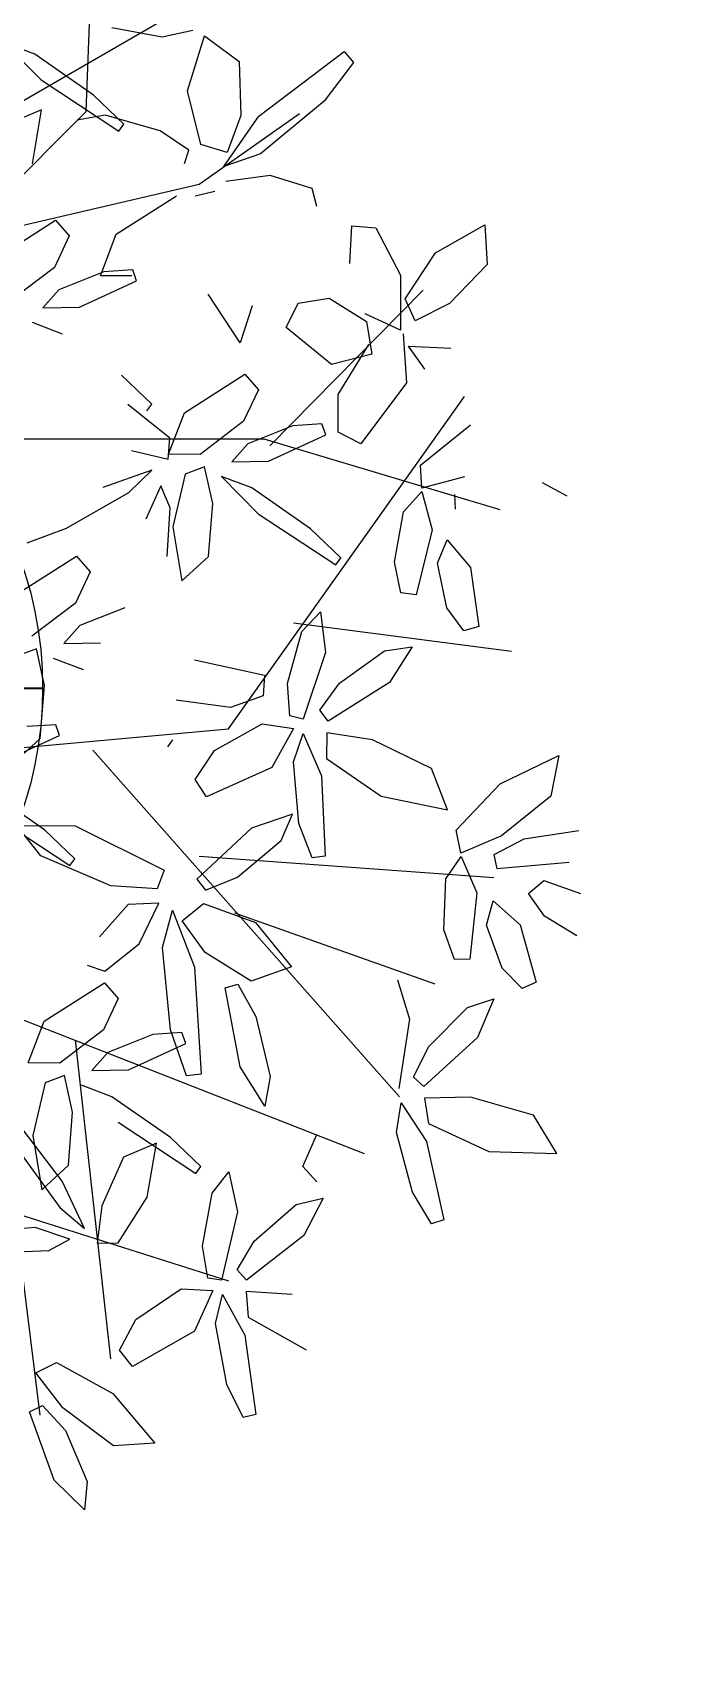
# Model space of a CAD drawing. Extents: x 8365 to 8547, y -347 to -272.
# Drawn here: x 8496.843 to 8497.351, y -302.728 to -301.44 of the extents above; entities that cross this region are included whole.
import ezdxf

# ---------------------------------------------------------------- set-up
doc = ezdxf.new("R2010")
doc.units = 0
doc.layers.get('0').update_dxf_attribs({"linetype": 'CONTINUOUS'})
doc.layers.add('1', color=7, linetype='CONTINUOUS')

msp = doc.modelspace()

# ---------------------------------------------------------------- linework, layer by layer
at = {"color": 44}
for p, q in [((8496.8858, -301.5027), (8496.891, -301.3643)), ((8496.7749, -301.6136), (8496.8858, -301.5027)), ((8496.8071, -301.5992), (8496.9749, -301.5601)), ((8497.0309, -301.767), (8497.152, -301.644)), ((8496.9982, -301.9907), (8497.1847, -301.7279)), ((8496.7419, -301.7614), (8497.0262, -301.7614)), ((8497.0262, -301.7614), (8497.2126, -301.8174)), ((8497.0495, -301.9068), (8497.2219, -301.9292)), ((8496.8118, -302.0075), (8496.9982, -301.9907)), ((8496.891, -302.0075), (8497.1334, -302.2816)), ((8496.9749, -302.0914), (8497.208, -302.1082)), ((8497.0029, -302.1361), (8497.1614, -302.1921)), ((8496.6766, -302.1585), (8497.1054, -302.3263)), ((8496.877, -302.2368), (8496.905, -302.4885)), ((8496.6813, -302.3263), (8496.9982, -302.427)), ((8496.8304, -302.3822), (8496.8491, -302.5332))]:
    msp.add_line(p, q, dxfattribs=at)
at = {"color": 64}
for p, q in [((8496.9458, -301.4439), (8496.9061, -301.4366)), ((8496.845, -301.4575), (8496.8211, -301.4485)), ((8496.8211, -301.4485), (8496.8501, -301.4778)), ((8496.9701, -301.4388), (8496.9458, -301.4439)), ((8496.9659, -301.4863), (8496.9791, -301.443)), ((8496.9791, -301.443), (8497.0065, -301.4633)), ((8496.8915, -301.4899), (8496.845, -301.4575)), ((8497.0065, -301.4633), (8497.008, -301.506)), ((8497.0221, -301.5065), (8497.0895, -301.4552)), ((8497.0895, -301.4552), (8497.0971, -301.4639)), ((8497.0971, -301.4639), (8497.0738, -301.4946)), ((8496.8501, -301.4778), (8496.9115, -301.5182)), ((8496.9764, -301.5287), (8496.9659, -301.4863)), ((8496.8505, -301.5013), (8496.8244, -301.5125)), ((8496.8432, -301.5441), (8496.8505, -301.5013)), ((8496.9154, -301.5128), (8496.8915, -301.4899)), ((8497.0738, -301.4946), (8497.0235, -301.5361)), ((8496.9008, -301.5055), (8496.8786, -301.5097)), ((8496.9443, -301.5181), (8496.9008, -301.5055)), ((8496.9115, -301.5182), (8496.9154, -301.5128)), ((8496.9749, -301.5601), (8497.0542, -301.5042)), ((8496.9946, -301.5461), (8497.0221, -301.5065)), ((8497.008, -301.506), (8496.9971, -301.5351)), ((8496.9669, -301.5334), (8496.9443, -301.5181)), ((8496.9634, -301.5438), (8496.9669, -301.5334)), ((8496.9971, -301.5351), (8496.9764, -301.5287)), ((8497.0235, -301.5361), (8496.9946, -301.5461)), ((8497.0312, -301.5532), (8496.996, -301.5581)), ((8497.0643, -301.5636), (8497.0312, -301.5532)), ((8496.9719, -301.5693), (8496.9874, -301.5657)), ((8497.0681, -301.5777), (8497.0643, -301.5636)), ((8496.9095, -301.5998), (8496.9572, -301.5693)), ((8496.8138, -301.6192), (8496.8615, -301.5887)), ((8496.8615, -301.5887), (8496.8723, -301.6011)), ((8497.1619, -301.6145), (8497.2007, -301.5924)), ((8497.2007, -301.5924), (8497.2026, -301.6236)), ((8496.8723, -301.6011), (8496.8606, -301.6259)), ((8496.8969, -301.6326), (8496.9095, -301.5998)), ((8497.0941, -301.6228), (8497.0958, -301.5931)), ((8497.0958, -301.5931), (8497.1147, -301.5947)), ((8497.1147, -301.5947), (8497.1342, -301.6321)), ((8497.1379, -301.6507), (8497.1619, -301.6145)), ((8496.8606, -301.6259), (8496.8262, -301.6521)), ((8496.8996, -301.6295), (8496.864, -301.6437)), ((8496.9225, -301.628), (8496.8996, -301.6295)), ((8496.9256, -301.6366), (8496.9225, -301.628)), ((8497.2026, -301.6236), (8497.173, -301.6544)), ((8496.864, -301.6437), (8496.8514, -301.6579)), ((8496.8803, -301.6574), (8496.9256, -301.6366)), ((8496.9219, -301.6327), (8496.8969, -301.6326)), ((8497.0533, -301.6542), (8497.0777, -301.6502)), ((8496.8671, -301.6787), (8496.8432, -301.6696)), ((8496.8514, -301.6579), (8496.8803, -301.6574)), ((8496.8701, -301.832), (8496.9193, -301.8039)), ((8496.8391, -301.8437), (8496.8701, -301.832)), ((8496.8304, -301.8846), (8496.8781, -301.8541)), ((8496.8781, -301.8541), (8496.8889, -301.8665)), ((8496.8889, -301.8665), (8496.8772, -301.8913)), ((8496.8772, -301.8913), (8496.8428, -301.9175)), ((8496.9162, -301.8949), (8496.8806, -301.9091)), ((8496.8806, -301.9091), (8496.868, -301.9233)), ((8496.868, -301.9233), (8496.8969, -301.9228)), ((8496.8464, -301.9274), (8496.831, -301.9333)), ((8496.8528, -301.9563), (8496.8464, -301.9274)), ((8496.8837, -301.9441), (8496.8598, -301.9351)), ((8496.8494, -301.9983), (8496.8528, -301.9563)), ((8496.8616, -301.9874), (8496.8387, -301.9889)), ((8496.8647, -301.996), (8496.8616, -301.9874)), ((8496.8194, -302.0168), (8496.8647, -301.996)), ((8496.8285, -302.0176), (8496.8494, -301.9983))]:
    msp.add_line(p, q, dxfattribs=at)
at = {"color": 66}
for p, q in [((8497.1342, -301.6321), (8497.1341, -301.6756)), ((8497.0075, -301.6855), (8496.9821, -301.6471)), ((8497.0169, -301.6564), (8497.0075, -301.6855)), ((8497.0439, -301.6735), (8497.0533, -301.6542)), ((8497.0777, -301.6502), (8497.1073, -301.6686)), ((8497.1457, -301.6681), (8497.1379, -301.6507)), ((8497.173, -301.6544), (8497.1457, -301.6681)), ((8497.1341, -301.6756), (8497.1061, -301.6626)), ((8497.1073, -301.6686), (8497.1115, -301.6945)), ((8497.0797, -301.7028), (8497.0439, -301.6735)), ((8497.1362, -301.6785), (8497.139, -301.7171)), ((8497.1115, -301.6945), (8497.0797, -301.7028)), ((8497.085, -301.7264), (8497.1091, -301.687)), ((8497.1534, -301.7064), (8497.1404, -301.6883)), ((8497.1404, -301.6883), (8497.1739, -301.6899)), ((8496.9376, -301.734), (8496.9136, -301.711)), ((8496.9633, -301.7408), (8497.011, -301.7103)), ((8497.011, -301.7103), (8497.0218, -301.7228)), ((8497.139, -301.7171), (8497.1028, -301.7655)), ((8496.9336, -301.7394), (8496.9376, -301.734)), ((8497.0218, -301.7228), (8497.0101, -301.7476)), ((8497.0848, -301.7563), (8497.085, -301.7264)), ((8496.9517, -301.761), (8496.9185, -301.7343)), ((8496.9507, -301.7736), (8496.9633, -301.7408)), ((8497.0101, -301.7476), (8496.9757, -301.7737)), ((8497.0491, -301.7512), (8497.0135, -301.7654)), ((8497.0298, -301.7791), (8497.0751, -301.7583)), ((8497.072, -301.7496), (8497.0491, -301.7512)), ((8497.0751, -301.7583), (8497.072, -301.7496)), ((8497.1028, -301.7655), (8497.0848, -301.7563)), ((8497.1499, -301.7822), (8497.1894, -301.7505)), ((8496.9216, -301.7707), (8496.9504, -301.7774)), ((8496.9504, -301.7774), (8496.9517, -301.761)), ((8497.0135, -301.7654), (8497.0009, -301.7795)), ((8496.9757, -301.7737), (8496.9507, -301.7736)), ((8496.9793, -301.7836), (8496.9639, -301.7895)), ((8496.9857, -301.8125), (8496.9793, -301.7836)), ((8497.0009, -301.7795), (8497.0298, -301.7791)), ((8497.151, -301.8004), (8497.1499, -301.7822)), ((8496.9377, -301.7862), (8496.8988, -301.7998)), ((8496.9193, -301.8039), (8496.9377, -301.7862)), ((8496.9639, -301.7895), (8496.9541, -301.831)), ((8497.0166, -301.8003), (8496.9927, -301.7913)), ((8496.9927, -301.7913), (8497.0217, -301.8206)), ((8497.1848, -301.7914), (8497.151, -301.8004)), ((8497.246, -301.7959), (8497.2657, -301.8064)), ((8496.9448, -301.7986), (8496.9328, -301.825)), ((8496.9522, -301.8161), (8496.9448, -301.7986)), ((8497.0631, -301.8327), (8497.0166, -301.8003)), ((8497.1366, -301.8191), (8497.151, -301.8032)), ((8497.151, -301.8032), (8497.1593, -301.8335)), ((8497.1777, -301.817), (8497.1771, -301.8054)), ((8496.9497, -301.8544), (8496.9522, -301.8161)), ((8496.9823, -301.8545), (8496.9857, -301.8125)), ((8497.0217, -301.8206), (8497.0831, -301.861)), ((8497.1293, -301.8588), (8497.1366, -301.8191)), ((8496.9541, -301.831), (8496.9614, -301.8738)), ((8497.0871, -301.8556), (8497.0631, -301.8327)), ((8497.1593, -301.8335), (8497.1465, -301.8847)), ((8497.1634, -301.8597), (8497.171, -301.8414)), ((8497.171, -301.8414), (8497.1896, -301.8632)), ((8496.9614, -301.8738), (8496.9823, -301.8545)), ((8497.0831, -301.861), (8497.0871, -301.8556)), ((8497.1344, -301.8831), (8497.1293, -301.8588)), ((8497.1708, -301.8951), (8497.1634, -301.8597)), ((8497.1465, -301.8847), (8497.1344, -301.8831)), ((8496.9502, -302.0048), (8496.9542, -301.9994)), ((8496.8527, -302.0704), (8496.8062, -302.0381)), ((8496.8113, -302.0583), (8496.8727, -302.0988)), ((8496.8499, -302.0911), (8496.831, -302.067)), ((8496.831, -302.067), (8496.877, -302.0674)), ((8496.877, -302.0674), (8496.9473, -302.1023)), ((8496.8767, -302.0934), (8496.8527, -302.0704)), ((8496.9052, -302.1148), (8496.8499, -302.0911)), ((8496.8727, -302.0988), (8496.8767, -302.0934)), ((8496.9473, -302.1023), (8496.9417, -302.1172)), ((8496.9417, -302.1172), (8496.9052, -302.1148)), ((8496.9188, -302.1296), (8496.8961, -302.1551)), ((8496.9431, -302.1285), (8496.9188, -302.1296)), ((8496.9276, -302.1605), (8496.9431, -302.1285)), ((8496.946, -302.1636), (8496.954, -302.134)), ((8496.9005, -302.1821), (8496.9276, -302.1605)), ((8496.9524, -302.2285), (8496.946, -302.1636)), ((8496.8866, -302.1775), (8496.9005, -302.1821)), ((8496.8525, -302.2218), (8496.9003, -302.1914)), ((8496.9003, -302.1914), (8496.9111, -302.2038)), ((8496.9111, -302.2038), (8496.8994, -302.2286)), ((8496.8399, -302.2546), (8496.8525, -302.2218)), ((8496.8994, -302.2286), (8496.8649, -302.2548)), ((8496.9383, -302.2322), (8496.9028, -302.2464)), ((8496.9613, -302.2307), (8496.9383, -302.2322)), ((8496.9644, -302.2393), (8496.9613, -302.2307)), ((8496.9028, -302.2464), (8496.8901, -302.2606)), ((8496.8649, -302.2548), (8496.8399, -302.2546)), ((8496.8532, -302.2705), (8496.8434, -302.312)), ((8496.8686, -302.2647), (8496.8532, -302.2705)), ((8496.8749, -302.2936), (8496.8686, -302.2647)), ((8496.8667, -302.3483), (8496.8223, -302.2897)), ((8496.8716, -302.3356), (8496.8749, -302.2936)), ((8496.8434, -302.312), (8496.8507, -302.3549)), ((8496.8317, -302.3231), (8496.8648, -302.3691)), ((8496.8507, -302.3549), (8496.8716, -302.3356)), ((8496.8843, -302.3855), (8496.8667, -302.3483)), ((8496.8648, -302.3691), (8496.8843, -302.3855)), ((8496.898, -302.3678), (8496.8944, -302.3972)), ((8496.8453, -302.3847), (8496.7957, -302.3893)), ((8496.8727, -302.3939), (8496.8453, -302.3847)), ((8496.8178, -302.4046), (8496.8561, -302.4031)), ((8496.8561, -302.4031), (8496.8727, -302.3939)), ((8496.8459, -302.4997), (8496.8623, -302.4916))]:
    msp.add_line(p, q, dxfattribs=at)
at = {"color": 68}
for p, q in [((8497.1896, -301.8632), (8497.196, -301.9099)), ((8497.0562, -301.9138), (8497.071, -301.8982)), ((8497.071, -301.8982), (8497.0749, -301.9304)), ((8497.1842, -301.9131), (8497.1708, -301.8951)), ((8497.0449, -301.9548), (8497.0562, -301.9138)), ((8497.196, -301.9099), (8497.1842, -301.9131)), ((8497.1216, -301.929), (8497.1434, -301.9259)), ((8497.1434, -301.9259), (8497.1254, -301.954)), ((8496.9714, -301.9361), (8497.0267, -301.9482)), ((8497.0749, -301.9304), (8497.0573, -301.9829)), ((8497.0859, -301.9546), (8497.1216, -301.929)), ((8497.0267, -301.9482), (8497.0255, -301.9647)), ((8497.0255, -301.9647), (8496.9997, -301.9739)), ((8497.0466, -301.9804), (8497.0449, -301.9548)), ((8497.0704, -301.976), (8497.0859, -301.9546)), ((8497.1254, -301.954), (8497.0771, -301.9847)), ((8496.9997, -301.9739), (8496.9568, -301.9681)), ((8497.0771, -301.9847), (8497.0704, -301.976)), ((8496.987, -302.0077), (8497.0249, -301.9868)), ((8497.0249, -301.9868), (8497.0496, -301.9905)), ((8497.0496, -301.9905), (8497.0324, -302.0212)), ((8497.0573, -301.9829), (8497.0466, -301.9804)), ((8497.0495, -302.0168), (8497.0571, -301.9944)), ((8497.0571, -301.9944), (8497.0718, -302.0279)), ((8497.0758, -301.9938), (8497.0757, -302.0142)), ((8497.1119, -301.9994), (8497.0758, -301.9938)), ((8497.1587, -302.022), (8497.1119, -301.9994)), ((8496.9719, -302.0306), (8496.987, -302.0077)), ((8497.0539, -302.0654), (8497.0495, -302.0168)), ((8497.0757, -302.0142), (8497.1189, -302.044)), ((8497.2128, -302.034), (8497.2592, -302.0118)), ((8497.2592, -302.0118), (8497.253, -302.0438)), ((8497.0324, -302.0212), (8496.9808, -302.0445)), ((8497.0718, -302.0279), (8497.0746, -302.0914)), ((8497.1714, -302.0548), (8497.1587, -302.022)), ((8496.9808, -302.0445), (8496.9719, -302.0306)), ((8497.1782, -302.0708), (8497.2128, -302.034)), ((8497.1189, -302.044), (8497.1714, -302.0548)), ((8497.253, -302.0438), (8497.2139, -302.0751)), ((8497.0488, -302.0581), (8497.0163, -302.0692)), ((8497.0399, -302.0788), (8497.0488, -302.0581)), ((8497.0643, -302.0927), (8497.0539, -302.0654)), ((8497.0163, -302.0692), (8496.9732, -302.1094)), ((8497.0052, -302.1079), (8497.0399, -302.0788)), ((8497.1818, -302.0888), (8497.1782, -302.0708)), ((8497.2139, -302.0751), (8497.1818, -302.0888)), ((8497.2083, -302.0901), (8497.2318, -302.0775)), ((8497.2318, -302.0775), (8497.2752, -302.0711)), ((8497.0746, -302.0914), (8497.0643, -302.0927)), ((8497.1701, -302.1092), (8497.1821, -302.0916)), ((8497.1821, -302.0916), (8497.1946, -302.1204)), ((8497.2105, -302.1014), (8497.2083, -302.0901)), ((8497.2675, -302.0962), (8497.2105, -302.1014)), ((8496.9732, -302.1094), (8496.9799, -302.1181)), ((8496.9799, -302.1181), (8497.0052, -302.1079)), ((8497.1684, -302.1496), (8497.1701, -302.1092)), ((8497.1946, -302.1204), (8497.189, -302.1728)), ((8497.2354, -302.1207), (8497.2474, -302.1106)), ((8497.2474, -302.1106), (8497.2763, -302.1207)), ((8496.9616, -302.1423), (8496.9785, -302.1286)), ((8496.9785, -302.1286), (8497.0195, -302.1436)), ((8497.2022, -302.1458), (8497.2073, -302.1265)), ((8497.2073, -302.1265), (8497.2287, -302.1455)), ((8497.248, -302.1386), (8497.2354, -302.1207)), ((8496.954, -302.134), (8496.9714, -302.179)), ((8496.9797, -302.1675), (8496.9616, -302.1423)), ((8497.0195, -302.1436), (8497.0481, -302.1787)), ((8497.2145, -302.1798), (8497.2022, -302.1458)), ((8497.2287, -302.1455), (8497.2415, -302.191)), ((8497.2735, -302.1542), (8497.248, -302.1386)), ((8497.1768, -302.1729), (8497.1684, -302.1496)), ((8497.016, -302.1901), (8496.9797, -302.1675)), ((8496.9714, -302.179), (8496.9765, -302.2635)), ((8497.0481, -302.1787), (8497.016, -302.1901)), ((8497.189, -302.1728), (8497.1768, -302.1729)), ((8497.2303, -302.1958), (8497.2145, -302.1798)), ((8496.9956, -302.1953), (8497.0056, -302.1926)), ((8497.0075, -302.2578), (8496.9956, -302.1953)), ((8497.0056, -302.1926), (8497.0199, -302.218)), ((8497.1319, -302.1891), (8497.1413, -302.2201)), ((8497.2415, -302.191), (8497.2303, -302.1958)), ((8497.187, -302.2108), (8497.208, -302.204)), ((8497.208, -302.204), (8497.195, -302.2347)), ((8497.0199, -302.218), (8497.0312, -302.2655)), ((8497.1413, -302.2201), (8497.1329, -302.2749)), ((8497.1562, -302.2421), (8497.187, -302.2108)), ((8496.9649, -302.265), (8496.9524, -302.2285)), ((8497.195, -302.2347), (8497.1527, -302.2733)), ((8496.9191, -302.2601), (8496.9644, -302.2393)), ((8497.1445, -302.2659), (8497.1562, -302.2421)), ((8496.8901, -302.2606), (8496.9191, -302.2601)), ((8497.0268, -302.2888), (8497.0075, -302.2578)), ((8496.9059, -302.2814), (8496.882, -302.2723)), ((8496.9765, -302.2635), (8496.9649, -302.265)), ((8497.0312, -302.2655), (8497.0268, -302.2888)), ((8497.1527, -302.2733), (8497.1445, -302.2659)), ((8496.9524, -302.3137), (8496.9059, -302.2814)), ((8497.131, -302.3096), (8497.1347, -302.2863)), ((8497.1347, -302.2863), (8497.1548, -302.3167)), ((8497.1895, -302.2818), (8497.153, -302.2825)), ((8497.153, -302.2825), (8497.1563, -302.3026)), ((8497.2394, -302.2961), (8497.1895, -302.2818)), ((8497.2576, -302.3262), (8497.2394, -302.2961)), ((8496.911, -302.3016), (8496.9724, -302.3421)), ((8497.0569, -302.3365), (8497.0679, -302.3114)), ((8497.1436, -302.3568), (8497.131, -302.3096)), ((8497.1563, -302.3026), (8497.204, -302.3246)), ((8496.9413, -302.3181), (8496.9152, -302.3293)), ((8496.9339, -302.3609), (8496.9413, -302.3181)), ((8496.9763, -302.3367), (8496.9524, -302.3137)), ((8497.1548, -302.3167), (8497.1685, -302.3788)), ((8497.204, -302.3246), (8497.2576, -302.3262)), ((8496.9152, -302.3293), (8496.898, -302.3678)), ((8496.9724, -302.3421), (8496.9763, -302.3367)), ((8497.0681, -302.3487), (8497.0569, -302.3365)), ((8496.9852, -302.3576), (8496.9985, -302.3407)), ((8496.9985, -302.3407), (8497.0054, -302.3724)), ((8496.9109, -302.3968), (8496.9339, -302.3609)), ((8496.9777, -302.3995), (8496.9852, -302.3576)), ((8497.0517, -302.3667), (8497.0731, -302.3616)), ((8497.0731, -302.3616), (8497.0577, -302.3912)), ((8497.1586, -302.3818), (8497.1436, -302.3568)), ((8497.0054, -302.3724), (8496.9927, -302.4263)), ((8497.0185, -302.3955), (8497.0517, -302.3667)), ((8497.1685, -302.3788), (8497.1586, -302.3818)), ((8496.8944, -302.3972), (8496.9109, -302.3968)), ((8496.9818, -302.4249), (8496.9777, -302.3995)), ((8497.005, -302.4183), (8497.0185, -302.3955)), ((8497.0577, -302.3912), (8497.0125, -302.4263)), ((8496.9927, -302.4263), (8496.9818, -302.4249)), ((8497.0125, -302.4263), (8497.005, -302.4183)), ((8496.925, -302.4576), (8496.9607, -302.4332)), ((8496.9607, -302.4332), (8496.9857, -302.4347)), ((8496.9857, -302.4347), (8496.9714, -302.4667)), ((8496.988, -302.4608), (8496.9935, -302.4378)), ((8496.9935, -302.4378), (8497.0112, -302.4698)), ((8497.0486, -302.4377), (8497.0121, -302.4355)), ((8497.0121, -302.4355), (8497.0138, -302.4558)), ((8496.912, -302.4817), (8496.925, -302.4576)), ((8496.9714, -302.4667), (8496.9222, -302.4947)), ((8496.9969, -302.5088), (8496.988, -302.4608)), ((8497.0138, -302.4558), (8497.0597, -302.4815)), ((8497.0112, -302.4698), (8497.0199, -302.5327)), ((8496.8623, -302.4916), (8496.9067, -302.5159)), ((8496.9222, -302.4947), (8496.912, -302.4817)), ((8496.8672, -302.5273), (8496.8459, -302.4997)), ((8496.9067, -302.5159), (8496.9399, -302.5552)), ((8497.0098, -302.535), (8496.9969, -302.5088)), ((8496.8409, -302.5306), (8496.8513, -302.5256)), ((8496.8603, -302.5845), (8496.8409, -302.5306)), ((8496.8513, -302.5256), (8496.8694, -302.5452)), ((8496.9074, -302.5573), (8496.8672, -302.5273)), ((8496.8694, -302.5452), (8496.8866, -302.5856)), ((8497.0199, -302.5327), (8497.0098, -302.535)), ((8496.9399, -302.5552), (8496.9074, -302.5573)), ((8496.8844, -302.6079), (8496.8603, -302.5845)), ((8496.8866, -302.5856), (8496.8844, -302.6079))]:
    msp.add_line(p, q, dxfattribs=at)
at = {"linetype": 'CONTINUOUS'}
for p, q in [((8496.2513, -301.9583), (8496.8513, -301.9583)), ((8496.2513, -301.9583), (8496.8513, -301.9583)), ((8496.2513, -301.9583), (8496.8513, -301.9583)), ((8496.2513, -301.9588), (8496.8513, -301.9588))]:
    msp.add_line(p, q, dxfattribs=at)
at = {"layer": '1', "color": 1, "linetype": 'CONTINUOUS'}
msp.add_line((8491.6088, -304.5119), (8498.0266, -300.8066), dxfattribs=at)
msp.add_circle((8496.5513, -301.9583), 0.3, dxfattribs=at)

doc.saveas('drawing.dxf')
